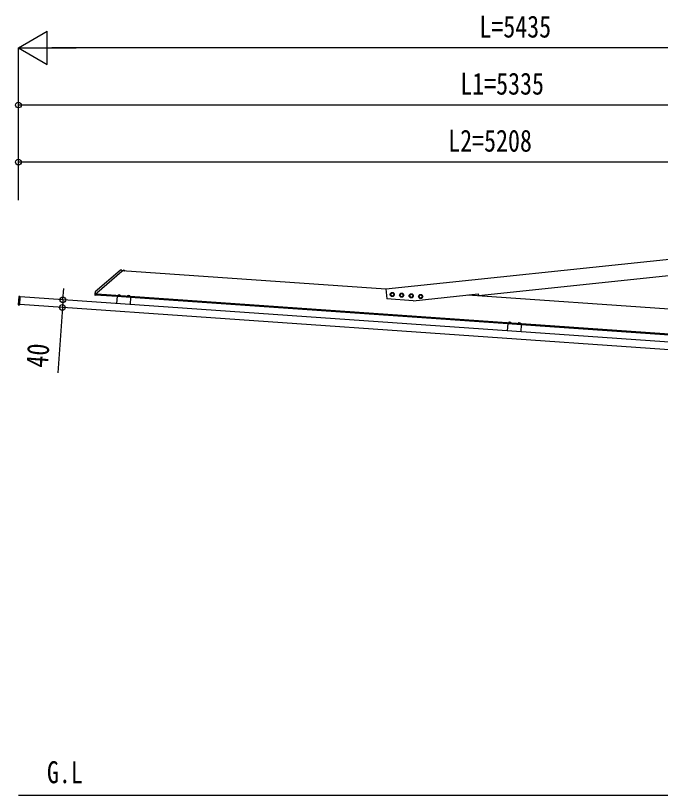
# Model space of a CAD drawing. Units: millimetres, scale not verified. Extents: x -14718 to 14718, y -10395 to 10395.
# Drawn here: x -3958 to -568, y -5027 to -927 of the extents above; entities that cross this region are included whole.
import ezdxf
from ezdxf.enums import TextEntityAlignment as Align

# ---------------------------------------------------------------- set-up
doc = ezdxf.new("R2010")
doc.units = ezdxf.units.MM
doc.header["$LTSCALE"] = 40
for name, color, linetype in [('0-2_USER1', 3, 'Continuous'), ('0-4_YKK_13', 4, 'Continuous'), ('0-5_YKK_A1', 4, 'Continuous'), ('0-6_YKK_D', 6, 'Continuous')]:
    doc.layers.add(name, color=color, linetype=linetype)
doc.styles.add('ＭＳ ゴシック', font='')
doc.styles.get('ＭＳ ゴシック').set_extended_font_data('MS Gothic')

msp = doc.modelspace()

# ---------------------------------------------------------------- linework, layer by layer
at = {"layer": '0-4_YKK_13'}
for p, q in [((-3409.42, -2266.79), (-3539.27, -2379.66)), ((-3399.76, -2272.3), (-3531.26, -2386.61)), ((-3399.16, -2265.87), (-3406.76, -2265.8)), ((-3399.19, -2266.34), (-3399.59, -2271.96)), ((-3399.19, -2266.34), (-3399.16, -2265.87)), ((-3395.78, -2269.06), (-3395.76, -2268.87)), ((-3384.59, -2270.39), (-3395.27, -2269.65)), ((-3392.06, -2266.54), (-3391.01, -2269.08)), ((-3389.91, -2269.76), (-3391.01, -2269.08)), ((-3389.91, -2269.76), (-3388.73, -2269.24)), ((-3387.33, -2266.87), (-3388.73, -2269.24)), ((-3384.69, -2270.39), (-3385.04, -2270.36)), ((-3384, -2269.89), (-3383.99, -2269.69)), ((-3942.18, -2404.84), (-3945.11, -2446.74)), ((-3935.76, -2404.78), (-3941.65, -2404.37)), ((-3936.96, -2447.7), (-3933.98, -2405.02)), ((-3935.54, -2404.91), (-3933.98, -2405.02)), ((-3541.06, -2388.48), (-3541.16, -2389.88)), ((-3540.63, -2382.4), (-3541.06, -2388.48)), ((-3539.24, -2389.43), (-3540.65, -2389.42)), ((-3532.16, -2397.41), (-3539.76, -2396.88)), ((-3531.61, -2389.5), (-3539.24, -2389.43)), ((-3531.64, -2389.99), (-3532.16, -2397.41)), ((-3531.64, -2389.99), (-3531.61, -2389.5)), ((-3531.61, -2389.5), (-3531.54, -2388.56)), ((-3531.43, -2386.95), (-3531.54, -2388.56)), ((-3419.59, -2396.4), (-3419.84, -2399.95)), ((-3419.84, -2399.95), (-3408.32, -2400.75)), ((-3419.79, -2400.25), (-3419.76, -2399.95)), ((-3418.79, -2396.01), (-3419.59, -2396.4)), ((-3418.79, -2396.01), (-3408.81, -2396.71)), ((-3416.71, -2396.61), (-3416.96, -2400.15)), ((-3410.95, -2397.01), (-3411.2, -2400.55)), ((-3408.81, -2396.71), (-3408.07, -2397.21)), ((-3408.39, -2400.75), (-3408.41, -2401.05)), ((-3408.07, -2397.21), (-3408.32, -2400.75)), ((-3369.71, -2399.89), (-3369.96, -2403.44)), ((-3369.96, -2403.44), (-3358.44, -2404.24)), ((-3369.91, -2403.74), (-3369.89, -2403.44)), ((-3368.91, -2399.5), (-3369.71, -2399.89)), ((-3368.91, -2399.5), (-3358.93, -2400.2)), ((-3366.83, -2400.09), (-3367.08, -2403.64)), ((-3361.07, -2400.5), (-3361.32, -2404.04)), ((-3358.93, -2400.2), (-3358.19, -2400.7)), ((-3358.51, -2404.24), (-3358.54, -2404.54)), ((-3358.19, -2400.7), (-3358.44, -2404.24)), ((-3944.65, -2447.27), (-3938.76, -2447.68)), ((-3936.96, -2447.7), (-3938.52, -2447.59)), ((-3938.16, -2447.61), (-3938.16, -2447.61)), ((-1365.49, -2540.04), (-1365.73, -2543.59)), ((-1364.68, -2539.65), (-1365.49, -2540.04)), ((-1364.68, -2539.65), (-1354.71, -2540.35)), ((-1362.61, -2540.24), (-1362.86, -2543.79)), ((-1356.85, -2540.65), (-1357.1, -2544.19)), ((-1354.71, -2540.35), (-1353.97, -2540.85)), ((-1353.97, -2540.85), (-1354.22, -2544.39)), ((-1365.73, -2543.59), (-1354.22, -2544.39)), ((-1365.68, -2543.89), (-1365.66, -2543.59)), ((-1354.29, -2544.39), (-1354.31, -2544.69)), ((-1315.61, -2543.53), (-1315.86, -2547.07)), ((-1315.86, -2547.07), (-1304.34, -2547.88)), ((-1315.8, -2547.38), (-1315.78, -2547.08)), ((-1314.81, -2543.14), (-1315.61, -2543.53)), ((-1314.81, -2543.14), (-1304.83, -2543.84)), ((-1312.73, -2543.73), (-1312.98, -2547.28)), ((-1306.97, -2544.13), (-1307.22, -2547.68)), ((-1304.83, -2543.84), (-1304.09, -2544.33)), ((-1304.41, -2547.87), (-1304.43, -2548.17)), ((-1304.09, -2544.33), (-1304.34, -2547.88))]:
    msp.add_line(p, q, dxfattribs=at)
for points in [[(-3541.16, -2389.88), (-3541.64, -2396.75), (-3539.76, -2396.88)], [(-3416.84, -2396.15), (-3415.86, -2398.58), (-3414.03, -2399.72)], [(-3410.76, -2396.57), (-3412.07, -2398.84), (-3414.03, -2399.72)], [(-3366.96, -2399.63), (-3365.98, -2402.07), (-3364.16, -2403.21)], [(-3360.88, -2400.06), (-3362.19, -2402.33), (-3364.16, -2403.21)], [(-1362.74, -2539.78), (-1361.76, -2542.22), (-1359.93, -2543.36)], [(-1356.65, -2540.21), (-1357.97, -2542.48), (-1359.93, -2543.36)], [(-1312.86, -2543.27), (-1311.88, -2545.7), (-1310.05, -2546.84)], [(-1306.78, -2543.7), (-1308.09, -2545.97), (-1310.05, -2546.84)]]:
    msp.add_lwpolyline(points, dxfattribs=at)
for points in [[(-1968.31, -2393.8), (-1973.22, -2402.3), (-1983.03, -2402.3), (-1987.94, -2393.8), (-1983.03, -2385.3), (-1973.22, -2385.3)], [(-1918.43, -2397.29), (-1923.34, -2405.79), (-1933.16, -2405.79), (-1938.06, -2397.29), (-1933.16, -2388.79), (-1923.34, -2388.79)], [(-1868.55, -2400.78), (-1873.46, -2409.28), (-1883.28, -2409.28), (-1888.18, -2400.78), (-1883.28, -2392.28), (-1873.46, -2392.28)], [(-1818.68, -2404.27), (-1823.58, -2412.77), (-1833.4, -2412.77), (-1838.31, -2404.27), (-1833.4, -2395.77), (-1823.58, -2395.77)]]:
    msp.add_lwpolyline(points, close=True, dxfattribs=at)
for centre, radius in [((-1978.13, -2393.8), 11), ((-1978.13, -2393.8), 8.5), ((-1928.25, -2397.29), 11), ((-1928.25, -2397.29), 8.5), ((-1878.37, -2400.78), 11), ((-1878.37, -2400.78), 8.5), ((-1828.49, -2404.27), 11), ((-1828.49, -2404.27), 8.5)]:
    msp.add_circle(centre, radius, dxfattribs=at)
for centre, radius, start, end in [((-3406.8, -2269.8), 4, 89.5, 131), ((-3400.09, -2271.92), 0.5, 311, 356), ((-3395.23, -2269.1), 0.545, 176, 266), ((-3395.21, -2268.9), 0.55, 134.43917, 176), ((-3390.21, -2274.01), 7.7, 37.56083, 134.43917), ((-3384.55, -2269.85), 0.545, 266, 356), ((-3384.54, -2269.65), 0.55, 356, 37.56083), ((-3540.66, -2389.92), 0.5, 89.5, 176), ((-3536.64, -2382.68), 4, 131, 176), ((-3530.93, -2386.99), 0.5, 131, 176), ((-3418.3, -2398.61), 2.56, 51.61708, 120.38292), ((-3414.47, -2405.89), 9.55, 68.41276, 103.58724), ((-3409.66, -2399.21), 2.56, 51.61708, 120.38292), ((-3368.42, -2402.1), 2.56, 51.61708, 120.38292), ((-3364.59, -2409.38), 9.55, 68.41276, 103.58724), ((-3359.78, -2402.7), 2.56, 51.61708, 120.38292), ((-1978.13, -2393.8), 8.6, 141.25399, 158.74601), ((-1978.13, -2393.8), 8.6, 201.25399, 218.74601), ((-1978.13, -2393.8), 8.6, 81.25399, 98.74601), ((-1978.13, -2393.8), 8.6, 261.25399, 278.74601), ((-1978.13, -2393.8), 8.6, 21.25399, 38.74601), ((-1978.13, -2393.8), 8.6, 321.25399, 338.74601), ((-1928.25, -2397.29), 8.6, 141.25399, 158.74601), ((-1928.25, -2397.29), 8.6, 201.25399, 218.74601), ((-1928.25, -2397.29), 8.6, 81.25399, 98.74601), ((-1928.25, -2397.29), 8.6, 261.25399, 278.74601), ((-1928.25, -2397.29), 8.6, 21.25399, 38.74601), ((-1928.25, -2397.29), 8.6, 321.25399, 338.74601), ((-1878.37, -2400.78), 8.6, 141.25399, 158.74601), ((-1878.37, -2400.78), 8.6, 201.25399, 218.74601), ((-1878.37, -2400.78), 8.6, 81.25399, 98.74601), ((-1878.37, -2400.78), 8.6, 261.25399, 278.74601), ((-1878.37, -2400.78), 8.6, 21.25399, 38.74601), ((-1878.37, -2400.78), 8.6, 321.25399, 338.74601), ((-1828.49, -2404.27), 8.6, 141.25399, 158.74601), ((-1828.49, -2404.27), 8.6, 201.25399, 218.74601), ((-1828.49, -2404.27), 8.6, 81.25399, 98.74601), ((-1828.49, -2404.27), 8.6, 261.25399, 278.74601), ((-1828.49, -2404.27), 8.6, 21.25399, 38.74601), ((-1828.49, -2404.27), 8.6, 321.25399, 338.74601), ((-1364.19, -2542.25), 2.56, 51.61708, 120.38292), ((-1360.36, -2549.53), 9.55, 68.41276, 103.58724), ((-1355.56, -2542.85), 2.56, 51.61708, 120.38292), ((-1314.32, -2545.73), 2.56, 51.61708, 120.38292), ((-1310.48, -2553.02), 9.55, 68.41276, 103.58724), ((-1305.68, -2546.34), 2.56, 51.61708, 120.38292)]:
    msp.add_arc(centre, radius, start, end, dxfattribs=at)
for centre, major_axis, ratio, start_param, end_param in [((-3941.68, -2404.87), (-0.329, 0.379), 0.99628, 5.4996506, 7.06672), ((-3935.79, -2405.08), (-0.021, -0.3), 0.998135, 2.2547257, 3.1415927), ((-3944.61, -2446.77), (-0.379, -0.329), 0.99628, 5.4996506, 7.06672), ((-3938.74, -2447.38), (-0.021, -0.3), 0.998135, 0, 0.8868669)]:
    msp.add_ellipse(centre, major_axis=major_axis, ratio=ratio, start_param=start_param, end_param=end_param, dxfattribs=at)
at = {"layer": '0-5_YKK_A1'}
for p, q in [((-2011.4, -2364.25), (1256.49, -2020.78)), ((-2011.17, -2366.43), (-3399.41, -2269.36)), ((-2011.4, -2364.25), (-2005.86, -2416.92)), ((1258.1, -2769.47), (-3934.07, -2406.39)), ((-3424.92, -2404.91), (-3539.14, -2396.92)), ((1256.49, -2727.25), (-3531.81, -2392.42)), ((-3424.75, -2402.41), (-3427.5, -2441.82)), ((-3424.75, -2402.41), (-3353.92, -2407.37)), ((-3353.92, -2407.37), (-3356.68, -2446.77)), ((-1370.82, -2548.54), (-3354.1, -2409.86)), ((-1867.78, -2426.58), (-2005.86, -2416.92)), ((1256.49, -2594.93), (-1581.41, -2396.48)), ((1255.31, -2809.37), (-3936.86, -2446.3)), ((-1370.65, -2546.05), (-1373.4, -2585.45)), ((-1370.65, -2546.05), (-1299.82, -2551)), ((-1299.82, -2551), (-1302.57, -2590.41)), ((683.28, -2692.18), (-1299.99, -2553.5)), ((2956.49, -5027.45), (-3943.51, -5027.45))]:
    msp.add_line(p, q, dxfattribs=at)
msp.add_lwpolyline([(-1867.78, -2426.58), (-1525.98, -2390.66), (-1525.14, -2398.61), (1256.49, -2106.25)], dxfattribs=at)
at = {"layer": '0-6_YKK_D'}
for p, q in [((-3943.51, -1097.45), (-3791.95, -1009.95)), ((-3791.95, -1184.95), (-3791.95, -1009.95)), ((-3943.51, -1897.45), (-3943.51, -1096.45)), ((-3943.51, -1097.45), (-3791.95, -1184.95)), ((-3943.51, -1097.45), (-3640.4, -1097.45)), ((1316.49, -1097.45), (-3768.51, -1097.45)), ((-3943.51, -1897.45), (-3943.51, -1396.45)), ((1391.49, -1397.45), (-3943.51, -1397.45)), ((-3943.51, -1897.45), (-3943.51, -1696.45)), ((1264.74, -1697.45), (-3943.51, -1697.45)), ((-3709.69, -2422.08), (-3705.54, -2362.73)), ((-3709.69, -2422.08), (-3712.48, -2461.99)), ((-3712.48, -2461.99), (-3736.46, -2804.95))]:
    msp.add_line(p, q, dxfattribs=at)
for centre in [(-3943.51, -1397.45), (-3943.51, -1697.45), (-3709.69, -2422.08), (-3712.48, -2461.99)]:
    msp.add_circle(centre, 14.88, dxfattribs=at)

# ---------------------------------------------------------------- texts
at = {"layer": '0-2_USER1', "style": 'ＭＳ ゴシック', "width": 0.8}
msp.add_text('G.L', height=115.5, dxfattribs=at).set_placement((-3793.58, -4997.95), align=Align.BOTTOM_LEFT)
at = {"layer": '0-6_YKK_D', "style": 'ＭＳ ゴシック', "width": 0.8}
for s, p in [('L=5435', (-1520.01, -1077.45)), ('L1=5335', (-1620.41, -1377.45)), ('L2=5208', (-1683.78, -1677.45))]:
    msp.add_text(s, height=115.5, dxfattribs=at).set_placement(p, align=Align.BOTTOM_LEFT)
msp.add_text('40', height=115.5, rotation=86, dxfattribs=at).set_placement((-3755.02, -2783.6), align=Align.BOTTOM_LEFT)

doc.saveas('drawing.dxf')
